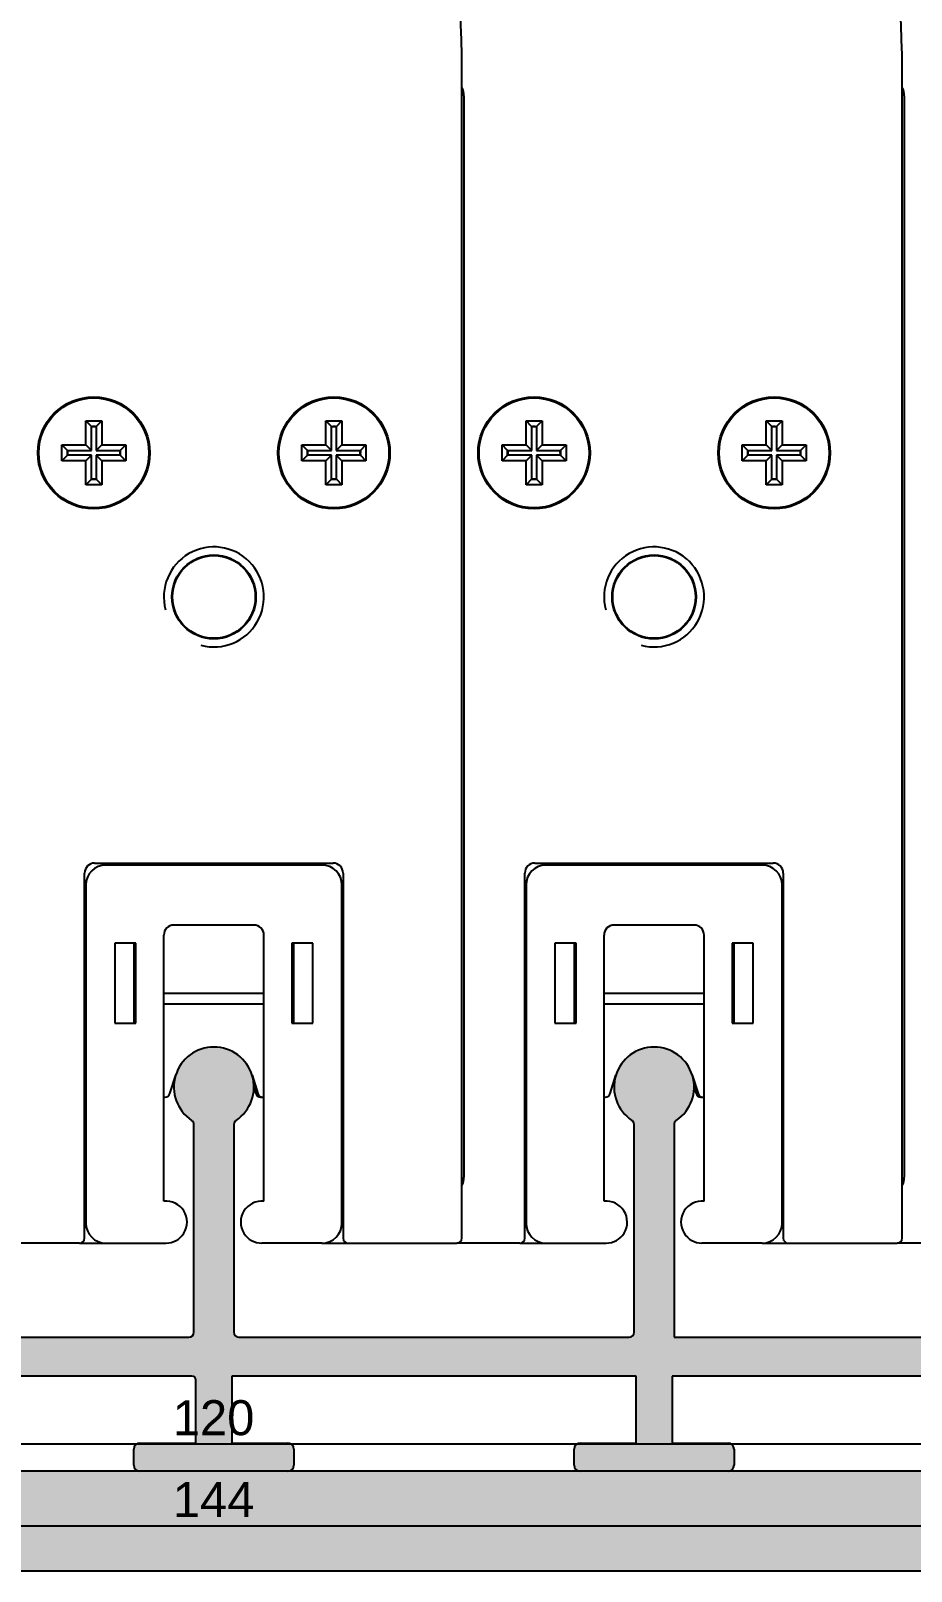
# Model space of a CAD drawing. Header units: millimetres. Extents: x -31 to 615, y 317 to 594.
# Drawn here: x 47.1 to 91.1, y 321.1 to 398.1 of the extents above; entities that cross this region are included whole.
import ezdxf
from ezdxf.enums import TextEntityAlignment as Align

# ---------------------------------------------------------------- set-up
doc = ezdxf.new("R2010")
doc.units = ezdxf.units.MM
doc.layers.add('Default', color=7, linetype='Continuous')
doc.layers.add('DV1_Default', color=7, linetype='Continuous')
doc.styles.add('SEACAD_Arial', font='arial.ttf')
doc.dimstyles.new('ISO', dxfattribs={"dimtxt": 1.75, "dimasz": 1.75, "dimexe": 0.875, "dimexo": 0, "dimgap": 0.4375, "dimtad": 1, "dimtxsty": 'SEACAD_Arial', "dimblk1": '_SE_FILLED', "dimblk2": '_SE_FILLED', "dimsah": 1, "dimcen": 0.875, "dimadec": 0, "dimazin": 0, "dimtfac": 0.5, "dimtdec": 3, "dimtmove": 0, "dimatfit": 3, "dimfxl": 1, "dimarcsym": 0})

# ---------------------------------------------------------------- blocks, each defined once
blk = doc.blocks.new('SE')
at = {"layer": 'DV1_Default', "linetype": 'Continuous'}
h = blk.add_hatch(color=7, dxfattribs=at)
edge = h.paths.add_edge_path()
edge.add_line((35.17580935619684, 327.5094447669258), (35.17580935619684, 330.8594447669258))
edge.add_line((35.17580935619684, 330.8594447669258), (55.17580935619624, 330.8594447669257))
edge.add_arc((55.17580935619625, 330.6594447669258), 0.199999999999978, 0, 90, ccw=False)
edge.add_line((55.37580935619622, 330.6594447669258), (55.37580935619622, 327.5094447669258))
edge.add_line((55.37580935619622, 327.5094447669258), (52.57580935619621, 327.5094447669258))
edge.add_arc((52.57580935619621, 327.2094447669257), 0.2999999999999947, 90, 180)
edge.add_line((52.27580935619622, 327.2094447669257), (52.27580935619622, 326.4094447669258))
edge.add_arc((52.57580935619621, 326.4094447669258), 0.2999999999999947, 180, 270)
edge.add_line((52.57580935619621, 326.1094447669258), (59.97580935620361, 326.1094447669258))
edge.add_arc((59.97580935620361, 326.4094447669258), 0.3000000000000086, 270, 360)
edge.add_line((60.27580935620362, 326.4094447669258), (60.27580935620362, 327.2094447669258))
edge.add_arc((59.97580935620361, 327.2094447669257), 0.3000000000000225, 0, 89.99999999999729)
edge.add_line((59.97580935620363, 327.5094447669258), (57.17580935619682, 327.5094447669258))
edge.add_line((57.17580935619682, 327.5094447669258), (57.17580935619682, 330.8594447669258))
edge.add_line((57.17580935619682, 330.8594447669258), (77.37580935621372, 330.8594447669258))
edge.add_line((77.37580935621372, 330.8594447669258), (77.37580935621372, 327.5094447669258))
edge.add_line((77.37580935621372, 327.5094447669258), (74.57580935620359, 327.5094447669258))
edge.add_arc((74.57580935620359, 327.2094447669257), 0.2999999999999947, 90, 180)
edge.add_line((74.27580935620361, 327.2094447669257), (74.27580935620361, 326.4094447669258))
edge.add_arc((74.57580935620359, 326.4094447669258), 0.2999999999999947, 180, 270)
edge.add_line((74.57580935620359, 326.1094447669258), (81.97580935616358, 326.1094447669258))
edge.add_arc((81.97580935616355, 326.4094447669258), 0.2999999999999947, 270, 360)
edge.add_line((82.27580935616356, 326.4094447669258), (82.27580935616356, 327.2094447669258))
edge.add_arc((81.97580935616355, 327.2094447669257), 0.3000000000000225, 0, 90)
edge.add_line((81.97580935616355, 327.5094447669258), (79.17580935622401, 327.5094447669258))
edge.add_line((79.17580935622401, 327.5094447669258), (79.17580935622401, 330.8594447669258))
edge.add_line((79.17580935622401, 330.8594447669258), (99.37580935610309, 330.8594447669258))
edge.add_line((99.37580935610309, 330.8594447669258), (99.37580935610309, 327.5094447669258))
edge.add_line((99.37580935610309, 327.5094447669258), (96.57580935616356, 327.5094447669258))
edge.add_arc((96.57580935616356, 327.2094447669257), 0.2999999999999947, 90, 180)
edge.add_line((96.27580935616356, 327.2094447669257), (96.27580935616356, 326.4094447669258))
edge.add_arc((96.57580935616356, 326.4094447669258), 0.2999999999999947, 180, 270)
edge.add_line((96.57580935616356, 326.1094447669258), (103.9758093561073, 326.1094447669258))
edge.add_arc((103.9758093561073, 326.4094447669258), 0.3000000000000086, 270, 360)
edge.add_line((104.2758093561073, 326.4094447669258), (104.2758093561073, 327.2094447669258))
edge.add_arc((103.9758093561073, 327.2094447669257), 0.3000000000000225, 0, 90)
edge.add_line((103.9758093561073, 327.5094447669258), (101.1758093561073, 327.5094447669258))
edge.add_line((101.1758093561073, 327.5094447669258), (101.1758093561073, 330.6594447669258))
edge.add_arc((101.3758093561073, 330.6594447669258), 0.2000000000000057, 90, 180, ccw=False)
edge.add_line((101.3758093561073, 330.8594447669258), (108.4029772762307, 330.8594447669258))
edge.add_arc((108.4029772762307, 330.6594447669258), 0.2000000000000169, -26.896546298750422, 90, ccw=False)
edge.add_arc((110.2758093563396, 329.7094447670756), 1.900000000000019, 153.1034537012599, 166.0075830122418)
edge.add_arc((108.6747685922936, 330.1084040029169), 0.2499999999999991, 166.0075830122504, 224.9999999999931)
edge.add_line((108.4979918969969, 329.9316273076203), (108.8139749500373, 329.61564425458))
edge.add_arc((108.9907516453327, 329.7924209498779), 0.249999999999999, 225.0000000004146, 277.5000000004337)
edge.add_line((109.0233831933895, 329.5445597345347), (109.0615423470691, 329.5495834824223))
edge.add_arc((109.0289107990118, 329.7974446977655), 0.2500000000000138, 277.5000000005338, 355.9630409672037)
edge.add_arc((110.2758093563957, 329.7094447670195), 1.00000000008689, -85.9630409729242, 175.9630409729159, ccw=False)
edge.add_arc((110.3638092871415, 328.4625462096357), 0.2499999999999956, 94.03695903281651, 172.4999999999748)
edge.add_line((110.1159480717981, 328.4951777576908), (110.1109243239105, 328.4570186040116))
edge.add_arc((110.3587855392539, 328.4243870559565), 0.2499999999999795, 172.4999999999872, 225.0000000001934)
edge.add_line((110.1820088439579, 328.2476103606593), (110.4979918968843, 327.9316273077329))
edge.add_arc((110.6747685921809, 328.1084040030296), 0.24999999999999, 225.0000000000161, 283.9924169877552)
edge.add_arc((110.2758093563396, 329.7094447670756), 1.899999999999999, 283.9924169877594, 295.4566124894269)
edge.add_arc((111.1999384518779, 327.768186047899), 0.2499999999999898, 54.00000045333951, 115.4566124894296, ccw=False)
edge.add_line((111.3468847633507, 327.9704402976553), (113.7768926315282, 326.2049362674128))
edge.add_arc((114.0707852544738, 326.6094447669258), 0.5000000000000004, 234.000000453347, 270)
edge.add_line((114.0707852544738, 326.1094447669258), (116.0758093563021, 326.1094447669258))
edge.add_arc((116.0758093563021, 326.3094447669258), 0.2000000000000335, 270, 360)
edge.add_line((116.2758093563021, 326.3094447669258), (116.275809356302, 328.5450619167253))
edge.add_arc((116.0258093563021, 328.5450619167253), 0.2499999999999973, 0, 55.94420227828607)
edge.add_arc((115.325809356302, 327.5094461570524), 1.500000000673152, 55.94420227828591, 89.92197669079074)
edge.add_line((115.3278520011301, 329.0094447669256), (115.3126964802141, 329.009444766926))
edge.add_arc((115.3127174507431, 328.30944476724), 0.7000000000000016, 90.00171646114279, 120.0017164610956)
edge.add_line((114.9626992898899, 328.9156520643529), (114.3641152246951, 328.5700354830061))
edge.add_line((114.3641152246951, 328.5700354830061), (113.3403113583131, 328.9426348823401))
edge.add_arc((113.4258093563021, 329.1775605989824), 0.2500000000000002, 180, 250.0017164611623, ccw=False)
edge.add_line((113.1758093563021, 329.1775605989824), (113.175809356302, 330.4594447669258))
edge.add_arc((113.5758093563021, 330.4594447669258), 0.4000000000000115, 90, 180, ccw=False)
edge.add_line((113.5758093563021, 330.8594447669258), (115.7758093563021, 330.8594447669257))
edge.add_arc((115.7758093563021, 331.3594447669258), 0.5000000000000004, 270, 360)
edge.add_line((116.2758093563021, 331.3594447669258), (116.2758093563021, 345.4094447669257))
edge.add_line((116.2758093563021, 345.4094447669257), (121.8929666438032, 345.4094447669257))
edge.add_arc((121.8929666438032, 345.6094447669258), 0.1999999999999169, 270, 314.9999999999914)
edge.add_line((122.0343880000404, 345.4680234106885), (122.725809356302, 346.1594447669502))
edge.add_line((122.725809356302, 346.1594447669502), (124.2758093563021, 346.1594447669502))
edge.add_line((124.2758093563021, 346.1594447669502), (124.2758093563021, 345.6094447669258))
edge.add_arc((124.475809356302, 345.6094447669258), 0.199999999999978, 180, 270)
edge.add_line((124.475809356302, 345.4094447669258), (128.075809356302, 345.4094447669257))
edge.add_arc((128.075809356302, 345.6094447669258), 0.2000000000000057, 270, 360)
edge.add_line((128.2758093563021, 345.6094447669258), (128.2758093563021, 346.560084892265))
edge.add_arc((127.975809356302, 346.560084892265), 0.3000000000000075, 0, 81.13962252236709)
edge.add_arc((122.1758093563021, 309.3537413947969), 37.95570337215315, 81.13962252236627, 90)
edge.add_line((122.1758093563021, 347.30944476695), (114.7758093561062, 347.30944476695))
edge.add_arc((114.7758093561063, 346.80944476695), 0.5000000000000004, 90, 180)
edge.add_line((114.2758093561063, 346.80944476695), (114.2758093561063, 333.0094447669258))
edge.add_arc((114.0758093561062, 333.0094447669258), 0.2000000000000057, 270, 360, ccw=False)
edge.add_line((114.0758093561062, 332.8094447669258), (101.5258093561083, 332.8094447669258))
edge.add_arc((101.5258093561083, 333.0594447669258), 0.2500000000000002, 180, 270.00000000000324, ccw=False)
edge.add_line((101.2758093561083, 333.0594447669258), (101.275809356105, 343.4386160734155))
edge.add_arc((101.525809356105, 343.4386160734156), 0.2500000000000052, 123.74898859535179, 180.0000000000261, ccw=False)
edge.add_arc((100.2758093561062, 345.3094447668385), 2.000000000029165, 303.7489885953574, 596.2510114047292)
edge.add_arc((99.02580935611023, 343.4386160734138), 0.2500000000000002, 0, 56.25101140473208, ccw=False)
edge.add_line((99.27580935611023, 343.4386160734138), (99.27580935609896, 333.0594447669257))
edge.add_arc((99.02580935609896, 333.0594447669257), 0.2500000000000002, 270, 360, ccw=False)
edge.add_line((99.02580935609896, 332.8094447669258), (79.2758093562327, 332.8094447669258))
edge.add_line((79.2758093562327, 332.8094447669258), (79.27580935620732, 343.4386160735169))
edge.add_arc((79.52580935620732, 343.4386160735174), 0.2499999999999825, 123.7489885953934, 180.0000000001303, ccw=False)
edge.add_arc((78.27580935621631, 345.3094447669255), 2.000000000012563, 303.7489885954012, 596.2510114044466)
edge.add_arc((77.02580935622034, 343.4386160735208), 0.2500000000000002, 0, 56.25101140444491, ccw=False)
edge.add_line((77.27580935622034, 343.4386160735208), (77.27580935620915, 333.0594447669258))
edge.add_arc((77.02580935620915, 333.0594447669257), 0.2500000000000002, 270, 360, ccw=False)
edge.add_line((77.02580935620915, 332.8094447669258), (57.52580935619743, 332.8094447669258))
edge.add_arc((57.52580935619743, 333.0594447669257), 0.2500000000000002, 180, 270, ccw=False)
edge.add_line((57.27580935619743, 333.0594447669257), (57.27580935619568, 343.4386160735092))
edge.add_arc((57.52580935619572, 343.4386160735094), 0.2500000000000286, 123.7489885954806, 180.000000000013, ccw=False)
edge.add_arc((56.27580935619633, 345.3094447669258), 2.000000000024215, 303.7489885954552, 596.2510114045276)
edge.add_arc((55.0258093561964, 343.4386160735096), 0.2500000000000002, 0, 56.25101140451528, ccw=False)
edge.add_line((55.2758093561964, 343.4386160735096), (55.27580935619602, 333.0594447669258))
edge.add_arc((55.02580935619604, 333.0594447669257), 0.2500000000000002, 270, 360, ccw=False)
edge.add_line((55.02580935619604, 332.8094447669258), (35.52580935619743, 332.8094447669258))
edge.add_arc((35.52580935619743, 333.0594447669257), 0.2500000000000002, 180, 270, ccw=False)
edge.add_line((35.27580935619743, 333.0594447669257), (35.27580935619563, 343.4386160735092))
edge.add_arc((35.52580935619569, 343.4386160735093), 0.2500000000000249, 123.74898859546249, 180.000000000013, ccw=False)
edge.add_arc((34.27580935619635, 345.3094447669258), 2.000000000024238, 303.7489885954548, 596.2510114045265)
edge.add_arc((33.02580935619644, 343.4386160735096), 0.2500000000000002, 0, 56.25101140453347, ccw=False)
edge.add_line((33.27580935619644, 343.4386160735096), (33.27580935619613, 333.0594447669257))
edge.add_arc((33.02580935619613, 333.0594447669257), 0.2500000000000002, 270, 360, ccw=False)
edge.add_line((33.02580935619613, 332.8094447669258), (13.52580935619742, 332.8094447669258))
edge.add_arc((13.52580935619742, 333.0594447669257), 0.2500000000000002, 180, 270, ccw=False)
edge.add_line((13.27580935619742, 333.0594447669257), (13.27580935619564, 343.4386160735092))
edge.add_arc((13.5258093561957, 343.4386160735094), 0.2500000000000595, 123.748988595475, 180.000000000013, ccw=False)
edge.add_arc((12.27580935619631, 345.3094447669258), 2.000000000024161, 303.7489885954558, 596.2510114045273)
edge.add_arc((11.02580935619653, 343.4386160735096), 0.2500000000000002, 0, 56.25101140454149, ccw=False)
edge.add_line((11.27580935619653, 343.4386160735096), (11.27580935619611, 333.0594447669258))
edge.add_arc((11.02580935619611, 333.0594447669257), 0.2500000000000002, 270, 360, ccw=False)
edge.add_line((11.02580935619611, 332.8094447669258), (-1.524190643803673, 332.8094447669257))
edge.add_arc((-1.524190643803589, 333.0094447669258), 0.2000000000001029, 180, 269.99999999997624, ccw=False)
edge.add_line((-1.724190643803691, 333.0094447669258), (-1.724190643803678, 346.80944476695))
edge.add_arc((-2.224190643803678, 346.80944476695), 0.5000000000000004, 0, 90)
edge.add_line((-2.224190643803678, 347.30944476695), (-9.624190643797904, 347.30944476695))
edge.add_arc((-9.6241906437979, 309.3537413947969), 37.95570337215316, 90, 98.86037747763383)
edge.add_arc((-15.42419064379785, 346.560084892265), 0.3000000000000225, 98.8603774776497, 180)
edge.add_line((-15.72419064379787, 346.560084892265), (-15.72419064379784, 345.6094447669258))
edge.add_arc((-15.52419064379784, 345.6094447669258), 0.2000000000000196, 180, 270)
edge.add_line((-15.52419064379784, 345.4094447669257), (-11.92419064379787, 345.4094447669257))
edge.add_arc((-11.92419064379787, 345.6094447669258), 0.2000000000000057, 270, 360)
edge.add_line((-11.72419064379786, 345.6094447669258), (-11.72419064379789, 346.15944476695))
edge.add_line((-11.72419064379789, 346.1594447669502), (-10.17419064379801, 346.1594447669502))
edge.add_line((-10.17419064379801, 346.1594447669502), (-9.482769287536406, 345.4680234106885))
edge.add_arc((-9.341347931299003, 345.6094447669258), 0.2000000000000439, 224.9999999999795, 270)
edge.add_line((-9.341347931299003, 345.4094447669257), (-3.724190643797878, 345.4094447669257))
edge.add_line((-3.724190643797878, 345.4094447669257), (-3.724190643797878, 331.3594447669258))
edge.add_arc((-3.224190643797878, 331.3594447669258), 0.5000000000000004, 180, 270)
edge.add_line((-3.224190643797878, 330.8594447669258), (-1.024190643797871, 330.8594447669257))
edge.add_arc((-1.024190643797871, 330.4594447669258), 0.3999999999999768, 0, 90, ccw=False)
edge.add_line((-0.6241906437978937, 330.4594447669258), (-0.6241906437978451, 329.1775605989824))
edge.add_arc((-0.8741906437978869, 329.1775605989824), 0.2500000000000394, 289.99828353879957, 360, ccw=False)
edge.add_line((-0.7886926458090845, 328.94263488234), (-1.812496512191189, 328.5700354830062))
edge.add_line((-1.812496512191189, 328.5700354830062), (-2.41108057738601, 328.9156520643531))
edge.add_arc((-2.761098738238918, 328.30944476724), 0.7000000000000038, 59.99828353892996, 89.9982834973053)
edge.add_line((-2.761077767202372, 329.0094447669259), (-2.776233288403275, 329.0094447669259))
edge.add_arc((-2.774190643797872, 327.5094461570524), 1.500000000673112, 90.07802330070265, 124.0557977217115)
edge.add_arc((-3.474190643797906, 328.5450619167252), 0.2499999999999863, 124.0557977216899, 180)
edge.add_line((-3.724190643797892, 328.5450619167252), (-3.724190643797879, 326.3094447669258))
edge.add_arc((-3.524190643797845, 326.3094447669258), 0.2000000000000196, 180, 270)
edge.add_line((-3.524190643797845, 326.1094447669258), (-1.519166541969694, 326.1094447669258))
edge.add_arc((-1.519166541969694, 326.6094447669258), 0.4999999999999998, 270, 305.9999995466667)
edge.add_line((-1.225273919023981, 326.204936267413), (1.20473394915345, 327.9704402976552))
edge.add_arc((1.351680260626278, 327.768186047899), 0.2500000000000068, 64.54338751056338, 125.99999954667109, ccw=False)
edge.add_arc((2.275809356164629, 329.7094447670756), 1.899999999999999, 244.5433875105746, 256.0075830122417)
edge.add_arc((1.876850120323306, 328.1084040030296), 0.2500000000000347, 256.0075830122609, 314.9999999999913)
edge.add_line((2.053626815619919, 327.931627307733), (2.369609868546334, 328.2476103606593))
edge.add_arc((2.192833173250322, 328.4243870559565), 0.2499999999999819, 314.9999999997912, 367.5000000000124)
edge.add_line((2.440694388593751, 328.4570186040116), (2.435670640706107, 328.4951777576907))
edge.add_arc((2.187809425362688, 328.4625462096357), 0.2500000000000512, 7.500000000023509, 85.96304096718453)
edge.add_arc((2.275809356108618, 329.7094447670196), 1.000000000086864, 4.036959027080911, 265.9630409729204, ccw=False)
edge.add_arc((3.52270791349242, 329.7974446977655), 0.2499999999999744, 184.036959032797, 262.4999999994646)
edge.add_line((3.490076365435089, 329.5495834824223), (3.528235519114499, 329.5445597345347))
edge.add_arc((3.5608670671715, 329.7924209498779), 0.250000000000012, 262.4999999995396, 314.9999999996211)
edge.add_line((3.737643762466965, 329.6156442545801), (4.053626815507235, 329.9316273076203))
edge.add_arc((3.87685012021062, 330.1084040029169), 0.2500000000000407, 314.9999999999998, 373.9924169877473)
edge.add_arc((2.275809356164629, 329.7094447670756), 1.900000000000069, 13.99241698775779, 26.89654629873921)
edge.add_arc((4.148641436273512, 330.6594447669258), 0.2000000000000057, 90.00000000002387, 206.8965462987352, ccw=False)
edge.add_line((4.148641436273429, 330.8594447669258), (11.17580935619618, 330.8594447669258))
edge.add_arc((11.17580935619618, 330.6594447669258), 0.2000000000000612, 0, 90, ccw=False)
edge.add_line((11.37580935619624, 330.6594447669258), (11.37580935619632, 327.5094447669258))
edge.add_line((11.37580935619632, 327.5094447669258), (8.575809356196213, 327.5094447669258))
edge.add_arc((8.575809356196215, 327.2094447669258), 0.2999999999999114, 90, 180)
edge.add_line((8.275809356196302, 327.2094447669258), (8.275809356196318, 326.4094447669258))
edge.add_arc((8.575809356196215, 326.4094447669258), 0.2999999999999947, 180, 270)
edge.add_line((8.575809356196215, 326.1094447669258), (15.97580935620362, 326.1094447669258))
edge.add_arc((15.97580935620362, 326.4094447669258), 0.2999999999999947, 270, 360)
edge.add_line((16.27580935620361, 326.4094447669258), (16.27580935620362, 327.2094447669258))
edge.add_arc((15.97580935620362, 327.2094447669258), 0.2999999999999947, 0, 90)
edge.add_line((15.97580935620362, 327.5094447669258), (13.17580935619685, 327.5094447669258))
edge.add_line((13.17580935619685, 327.5094447669258), (13.17580935619685, 330.8594447669258))
edge.add_line((13.17580935619685, 330.8594447669258), (33.17580935619617, 330.8594447669258))
edge.add_arc((33.17580935619617, 330.6594447669258), 0.2000000000000612, 0, 90, ccw=False)
edge.add_line((33.37580935619623, 330.6594447669258), (33.37580935619631, 327.5094447669258))
edge.add_line((33.37580935619631, 327.5094447669258), (30.57580935619621, 327.5094447669258))
edge.add_arc((30.57580935619621, 327.2094447669257), 0.2999999999998837, 90, 179.9999999999892)
edge.add_line((30.27580935619632, 327.2094447669258), (30.27580935619631, 326.4094447669258))
edge.add_arc((30.57580935619621, 326.4094447669258), 0.2999999999999947, 180, 270)
edge.add_line((30.57580935619621, 326.1094447669258), (37.97580935620361, 326.1094447669258))
edge.add_arc((37.97580935620361, 326.4094447669258), 0.3000000000000225, 270, 359.9999999999891)
edge.add_line((38.27580935620363, 326.4094447669257), (38.27580935620362, 327.2094447669257))
edge.add_arc((37.97580935620361, 327.2094447669257), 0.2999999999999947, 0, 90)
edge.add_line((37.97580935620361, 327.5094447669258), (35.17580935619684, 327.5094447669258))
blk.add_hatch(color=7, dxfattribs=at).paths.add_polyline_path([(-20.72419064379784, 345.4094447669257), (-20.72419064379755, 321.1094447669258), (133.2758093563021, 321.1094447669258), (133.2758093563021, 345.4094447669257), (116.2758093563021, 345.4094447669257), (116.275809356302, 326.1094447669258), (-3.724190643797878, 326.1094447669258), (-3.724190643797878, 345.4094447669258)])
at = {"layer": 'DV1_Default', "color": 7, "linetype": 'Continuous'}
for p, q in [((68.6758093583, 337.7594447669), (68.6758093583, 396.1558186287)), ((90.6758093583, 337.7594447669), (90.6758093583, 396.1558186287)), ((68.7758093583, 394.8554512653), (68.7758093583, 340.8094447669)), ((90.7758093583, 394.8554512653), (90.7758093583, 340.8094447669)), ((50.1553709996, 378.3298831236), (49.87580935689999, 378.6094447663)), ((49.87580935689999, 378.6094447663), (50.6758093569, 378.6094447663)), ((49.87580935689999, 377.4094447663), (49.87580935689999, 378.6094447663)), ((50.1553709996, 378.3298831236), (50.1579325261, 378.3194727213)), ((50.1579325261, 377.1273215972), (50.1579325261, 378.3194727213)), ((50.3936861878, 378.3194727213), (50.3962477143, 378.3298831236)), ((50.3936861878, 378.3194727213), (50.3936861878, 377.1273215972)), ((50.3962477143, 378.3298831236), (50.6758093569, 378.6094447663)), ((50.6758093569, 378.6094447663), (50.6758093569, 377.4094447663)), ((62.1553709996, 378.3298831236), (61.87580935689999, 378.6094447663)), ((61.87580935689999, 378.6094447663), (62.6758093569, 378.6094447663)), ((61.87580935689999, 377.4094447663), (61.87580935689999, 378.6094447663)), ((62.1553709996, 378.3298831236), (62.1579325261, 378.3194727213)), ((62.1579325261, 377.1273215972), (62.1579325261, 378.3194727213)), ((62.3936861878, 378.3194727213), (62.3962477143, 378.3298831236)), ((62.3936861878, 378.3194727213), (62.3936861878, 377.1273215972)), ((62.3962477143, 378.3298831236), (62.6758093569, 378.6094447663)), ((62.6758093569, 378.6094447663), (62.6758093569, 377.4094447663)), ((72.1553709996, 378.3298831236), (71.87580935689999, 378.6094447663)), ((71.87580935689999, 378.6094447663), (72.67580935689999, 378.6094447663)), ((71.87580935689999, 377.4094447663), (71.87580935689999, 378.6094447663)), ((72.1553709996, 378.3298831236), (72.1579325261, 378.3194727213)), ((72.1579325261, 377.1273215972), (72.1579325261, 378.3194727213)), ((72.3936861878, 378.3194727213), (72.3962477143, 378.3298831236)), ((72.3936861878, 378.3194727213), (72.3936861878, 377.1273215972)), ((72.3962477143, 378.3298831236), (72.67580935689999, 378.6094447663)), ((72.67580935689999, 378.6094447663), (72.67580935689999, 377.4094447663)), ((84.1553709996, 378.3298831236), (83.87580935689999, 378.6094447663)), ((83.87580935689999, 378.6094447663), (84.67580935689999, 378.6094447663)), ((83.87580935689999, 377.4094447663), (83.87580935689999, 378.6094447663)), ((84.1553709996, 378.3298831236), (84.1579325261, 378.3194727213)), ((84.1579325261, 377.1273215972), (84.1579325261, 378.3194727213)), ((84.3936861878, 378.3194727213), (84.3962477143, 378.3298831236)), ((84.3936861878, 378.3194727213), (84.3936861878, 377.1273215972)), ((84.3962477143, 378.3298831236), (84.67580935689999, 378.6094447663)), ((84.67580935689999, 378.6094447663), (84.67580935689999, 377.4094447663)), ((48.9553709996, 377.1298831236), (48.6758093569, 377.4094447663)), ((48.6758093569, 376.6094447663), (48.6758093569, 377.4094447663)), ((48.6758093569, 377.4094447663), (49.87580935689999, 377.4094447663)), ((50.1579325261, 377.1273215972), (49.87580935689999, 377.4094447663)), ((50.3936861878, 377.1273215972), (50.6758093569, 377.4094447663)), ((50.6758093569, 377.4094447663), (51.87580935689999, 377.4094447663)), ((51.59624771430001, 377.1298831236), (51.87580935689999, 377.4094447663)), ((51.87580935689999, 377.4094447663), (51.87580935689999, 376.6094447663)), ((60.9553709996, 377.1298831236), (60.6758093569, 377.4094447663)), ((60.6758093569, 376.6094447663), (60.6758093569, 377.4094447663)), ((60.6758093569, 377.4094447663), (61.87580935689999, 377.4094447663)), ((62.1579325261, 377.1273215972), (61.87580935689999, 377.4094447663)), ((62.3936861878, 377.1273215972), (62.6758093569, 377.4094447663)), ((62.6758093569, 377.4094447663), (63.87580935689999, 377.4094447663)), ((63.59624771430001, 377.1298831236), (63.87580935689999, 377.4094447663)), ((63.87580935689999, 377.4094447663), (63.87580935689999, 376.6094447663)), ((70.9553709996, 377.1298831236), (70.67580935689999, 377.4094447663)), ((70.67580935689999, 376.6094447663), (70.67580935689999, 377.4094447663)), ((70.67580935689999, 377.4094447663), (71.87580935689999, 377.4094447663)), ((72.1579325261, 377.1273215972), (71.87580935689999, 377.4094447663)), ((72.3936861878, 377.1273215972), (72.67580935689999, 377.4094447663)), ((72.67580935689999, 377.4094447663), (73.87580935689999, 377.4094447663)), ((73.5962477143, 377.1298831236), (73.87580935689999, 377.4094447663)), ((73.87580935689999, 377.4094447663), (73.87580935689999, 376.6094447663)), ((82.9553709996, 377.1298831236), (82.67580935689999, 377.4094447663)), ((82.67580935689999, 376.6094447663), (82.67580935689999, 377.4094447663)), ((82.67580935689999, 377.4094447663), (83.87580935689999, 377.4094447663)), ((84.1579325261, 377.1273215972), (83.87580935689999, 377.4094447663)), ((84.3936861878, 377.1273215972), (84.67580935689999, 377.4094447663)), ((84.67580935689999, 377.4094447663), (85.87580935689999, 377.4094447663)), ((85.5962477143, 377.1298831236), (85.87580935689999, 377.4094447663)), ((85.87580935689999, 377.4094447663), (85.87580935689999, 376.6094447663)), ((48.9553709996, 376.889006409), (48.6758093569, 376.6094447663)), ((49.87580935689999, 376.6094447663), (48.6758093569, 376.6094447663)), ((48.965781402, 377.1273215972), (48.9553709996, 377.1298831236)), ((48.9553709996, 376.889006409), (48.965781402, 376.8915679354)), ((48.965781402, 377.1273215972), (50.1579325261, 377.1273215972)), ((50.1579325261, 376.8915679354), (48.965781402, 376.8915679354)), ((50.1579325261, 376.8915679354), (49.87580935689999, 376.6094447663)), ((49.87580935689999, 375.4094447663), (49.87580935689999, 376.6094447663)), ((50.1579325261, 375.6994168113), (50.1579325261, 376.8915679354)), ((50.3936861878, 377.1273215972), (51.58583731189999, 377.1273215972)), ((51.58583731189999, 376.8915679354), (50.3936861878, 376.8915679354)), ((50.3936861878, 376.8915679354), (50.6758093569, 376.6094447663)), ((50.3936861878, 376.8915679354), (50.3936861878, 375.6994168113)), ((51.87580935689999, 376.6094447663), (50.6758093569, 376.6094447663)), ((50.6758093569, 376.6094447663), (50.6758093569, 375.4094447663)), ((51.59624771430001, 377.1298831236), (51.58583731189999, 377.1273215972)), ((51.58583731189999, 376.8915679354), (51.59624771430001, 376.889006409)), ((51.59624771430001, 376.889006409), (51.87580935689999, 376.6094447663)), ((60.9553709996, 376.889006409), (60.6758093569, 376.6094447663)), ((61.87580935689999, 376.6094447663), (60.6758093569, 376.6094447663)), ((60.965781402, 377.1273215972), (60.9553709996, 377.1298831236)), ((60.9553709996, 376.889006409), (60.965781402, 376.8915679354)), ((60.965781402, 377.1273215972), (62.1579325261, 377.1273215972)), ((62.1579325261, 376.8915679354), (60.965781402, 376.8915679354)), ((62.1579325261, 376.8915679354), (61.87580935689999, 376.6094447663)), ((61.87580935689999, 375.4094447663), (61.87580935689999, 376.6094447663)), ((62.1579325261, 375.6994168113), (62.1579325261, 376.8915679354)), ((62.3936861878, 377.1273215972), (63.58583731189999, 377.1273215972)), ((63.58583731189999, 376.8915679354), (62.3936861878, 376.8915679354)), ((62.3936861878, 376.8915679354), (62.6758093569, 376.6094447663)), ((62.3936861878, 376.8915679354), (62.3936861878, 375.6994168113)), ((63.87580935689999, 376.6094447663), (62.6758093569, 376.6094447663)), ((62.6758093569, 376.6094447663), (62.6758093569, 375.4094447663)), ((63.59624771430001, 377.1298831236), (63.58583731189999, 377.1273215972)), ((63.58583731189999, 376.8915679354), (63.59624771430001, 376.889006409)), ((63.59624771430001, 376.889006409), (63.87580935689999, 376.6094447663)), ((70.9553709996, 376.889006409), (70.67580935689999, 376.6094447663)), ((71.87580935689999, 376.6094447663), (70.67580935689999, 376.6094447663)), ((70.965781402, 377.1273215972), (70.9553709996, 377.1298831236)), ((70.9553709996, 376.889006409), (70.965781402, 376.8915679354)), ((70.965781402, 377.1273215972), (72.1579325261, 377.1273215972)), ((72.1579325261, 376.8915679354), (70.965781402, 376.8915679354)), ((72.1579325261, 376.8915679354), (71.87580935689999, 376.6094447663)), ((71.87580935689999, 375.4094447663), (71.87580935689999, 376.6094447663)), ((72.1579325261, 375.6994168113), (72.1579325261, 376.8915679354)), ((72.3936861878, 377.1273215972), (73.5858373119, 377.1273215972)), ((73.5858373119, 376.8915679354), (72.3936861878, 376.8915679354)), ((72.3936861878, 376.8915679354), (72.67580935689999, 376.6094447663)), ((72.3936861878, 376.8915679354), (72.3936861878, 375.6994168113)), ((73.87580935689999, 376.6094447663), (72.67580935689999, 376.6094447663)), ((72.67580935689999, 376.6094447663), (72.67580935689999, 375.4094447663)), ((73.5962477143, 377.1298831236), (73.5858373119, 377.1273215972)), ((73.5858373119, 376.8915679354), (73.5962477143, 376.889006409)), ((73.5962477143, 376.889006409), (73.87580935689999, 376.6094447663)), ((82.9553709996, 376.889006409), (82.67580935689999, 376.6094447663)), ((83.87580935689999, 376.6094447663), (82.67580935689999, 376.6094447663)), ((82.965781402, 377.1273215972), (82.9553709996, 377.1298831236)), ((82.9553709996, 376.889006409), (82.965781402, 376.8915679354)), ((82.965781402, 377.1273215972), (84.1579325261, 377.1273215972)), ((84.1579325261, 376.8915679354), (82.965781402, 376.8915679354)), ((84.1579325261, 376.8915679354), (83.87580935689999, 376.6094447663)), ((83.87580935689999, 375.4094447663), (83.87580935689999, 376.6094447663)), ((84.1579325261, 375.6994168113), (84.1579325261, 376.8915679354)), ((84.3936861878, 377.1273215972), (85.5858373119, 377.1273215972)), ((85.5858373119, 376.8915679354), (84.3936861878, 376.8915679354)), ((84.3936861878, 376.8915679354), (84.67580935689999, 376.6094447663)), ((84.3936861878, 376.8915679354), (84.3936861878, 375.6994168113)), ((85.87580935689999, 376.6094447663), (84.67580935689999, 376.6094447663)), ((84.67580935689999, 376.6094447663), (84.67580935689999, 375.4094447663)), ((85.5962477143, 377.1298831236), (85.5858373119, 377.1273215972)), ((85.5858373119, 376.8915679354), (85.5962477143, 376.889006409)), ((85.5962477143, 376.889006409), (85.87580935689999, 376.6094447663)), ((50.1553709996, 375.689006409), (49.87580935689999, 375.4094447663)), ((50.6758093569, 375.4094447663), (49.87580935689999, 375.4094447663)), ((50.1579325261, 375.6994168113), (50.1553709996, 375.689006409)), ((50.3962477143, 375.689006409), (50.3936861878, 375.6994168113)), ((50.3962477143, 375.689006409), (50.6758093569, 375.4094447663)), ((62.1553709996, 375.689006409), (61.87580935689999, 375.4094447663)), ((62.6758093569, 375.4094447663), (61.87580935689999, 375.4094447663)), ((62.1579325261, 375.6994168113), (62.1553709996, 375.689006409)), ((62.3962477143, 375.689006409), (62.3936861878, 375.6994168113)), ((62.3962477143, 375.689006409), (62.6758093569, 375.4094447663)), ((72.1553709996, 375.689006409), (71.87580935689999, 375.4094447663)), ((72.67580935689999, 375.4094447663), (71.87580935689999, 375.4094447663)), ((72.1579325261, 375.6994168113), (72.1553709996, 375.689006409)), ((72.3962477143, 375.689006409), (72.3936861878, 375.6994168113)), ((72.3962477143, 375.689006409), (72.67580935689999, 375.4094447663)), ((84.1553709996, 375.689006409), (83.87580935689999, 375.4094447663)), ((84.67580935689999, 375.4094447663), (83.87580935689999, 375.4094447663)), ((84.1579325261, 375.6994168113), (84.1553709996, 375.689006409)), ((84.3962477143, 375.689006409), (84.3936861878, 375.6994168113)), ((84.3962477143, 375.689006409), (84.67580935689999, 375.4094447663)), ((49.8158093569, 337.7594447669), (49.8158093569, 356.0094447663)), ((50.3158093569, 356.5094447663), (62.2321716946, 356.5094447663)), ((61.6758093549, 356.4094447663), (50.8758093549, 356.4094447663)), ((62.7321716946, 356.0094447663), (62.7321716946, 337.7594447669)), ((71.81580935689999, 337.7594447669), (71.81580935689999, 356.0094447663)), ((72.31580935689999, 356.5094447663), (84.2321716946, 356.5094447663)), ((83.6758093549, 356.4094447663), (72.8758093549, 356.4094447663)), ((84.7321716946, 356.0094447663), (84.7321716946, 337.7594447669)), ((49.8758093549, 355.4094447663), (49.8758093549, 338.5094447663)), ((62.6758093549, 338.5094447663), (62.6758093549, 355.4094447663)), ((71.8758093549, 355.4094447663), (71.8758093549, 338.5094447663)), ((84.6758093549, 338.5094447663), (84.6758093549, 355.4094447663)), ((53.7758093549, 339.6040684936), (53.7758093549, 352.9094447663)), ((58.2758093549, 353.4094447663), (54.2758093549, 353.4094447663)), ((58.7758093549, 339.6040684936), (58.7758093549, 352.9094447663)), ((75.77580935489999, 339.6040684936), (75.77580935489999, 352.9094447663)), ((80.27580935489999, 353.4094447663), (76.27580935489999, 353.4094447663)), ((80.77580935489999, 339.6040684936), (80.77580935489999, 352.9094447663)), ((52.3758093549, 352.5094447664), (51.3231680698, 352.5094447664)), ((51.3231680698, 352.5094447664), (51.3231680698, 348.5094447664)), ((52.2758093569, 352.5094447664), (52.2758093569, 348.5094447664)), ((52.3758093549, 348.5094447664), (52.3758093549, 352.5094447664)), ((60.1758093549, 352.5094447664), (60.1758093549, 348.5094447664)), ((61.2284506399, 352.5094447664), (60.1758093549, 352.5094447664)), ((60.2758093569, 348.5094447664), (60.2758093569, 352.5094447664)), ((61.2284506399, 348.5094447664), (61.2284506399, 352.5094447664)), ((74.3758093549, 352.5094447664), (73.32316806979999, 352.5094447664)), ((73.32316806979999, 352.5094447664), (73.32316806979999, 348.5094447664)), ((74.2758093569, 352.5094447664), (74.2758093569, 348.5094447664)), ((74.3758093549, 348.5094447664), (74.3758093549, 352.5094447664)), ((82.1758093549, 352.5094447664), (82.1758093549, 348.5094447664)), ((83.2284506399, 352.5094447664), (82.1758093549, 352.5094447664)), ((82.2758093569, 348.5094447664), (82.2758093569, 352.5094447664)), ((83.2284506399, 348.5094447664), (83.2284506399, 352.5094447664)), ((53.7758093562, 350.0094447663), (58.7758093562, 350.0094447663)), ((75.7758093562, 350.0094447663), (80.7758093562, 350.0094447663)), ((53.7758093562, 349.4753664125), (58.7758093562, 349.4753664125)), ((75.7758093562, 349.4753664125), (80.7758093562, 349.4753664125)), ((51.3231680698, 348.5094447664), (52.3758093549, 348.5094447664)), ((60.1758093549, 348.5094447664), (61.2284506399, 348.5094447664)), ((73.32316806979999, 348.5094447664), (74.3758093549, 348.5094447664)), ((82.1758093549, 348.5094447664), (83.2284506399, 348.5094447664)), ((54.0804710437, 344.9852001156), (54.3660410882, 345.9034019723001)), ((58.1855776242, 345.9034019723001), (58.4711476687, 344.9852001156)), ((76.0804710437, 344.9852001156), (76.36604108819999, 345.9034019723001)), ((80.18557762420001, 345.9034019723001), (80.4711476687, 344.9852001156)), ((58.2757331821, 345.2919893734), (58.3711476684, 344.9852003381)), ((80.2757331821, 345.2919893734), (80.3711476684, 344.9852003381)), ((53.7758093569, 344.8094447663), (53.8417500102, 344.8094447663)), ((58.6098687019, 344.8094449888), (58.7098687022, 344.8094449888)), ((58.7098687022, 344.8094447663), (58.7758093569, 344.8094447663)), ((75.7758093569, 344.8094447663), (75.8417500102, 344.8094447663)), ((80.6098687019, 344.8094449888), (80.7098687022, 344.8094449888)), ((80.7098687022, 344.8094447663), (80.7758093569, 344.8094447663)), ((55.2758093562, 333.0594447669), (55.2758093562, 343.4386160735)), ((57.2758093562, 343.4386160735), (57.2758093562, 333.0594447669)), ((77.2758093562, 333.0594447669), (77.2758093562, 343.4386160735)), ((79.2758093562, 343.4386160735), (79.2758093562, 332.8094447669)), ((49.5658093569, 337.5094447669), (46.4258093575, 337.5094447669)), ((49.5658093569, 337.5094447669), (50.8758093562, 337.5094447669)), ((50.8758093549, 337.5094447663), (53.8819284783, 337.5094447663)), ((54.775866972, 338.0086508216), (54.775808565, 338.0085560384)), ((57.77575173770001, 338.0086508216), (57.77581013970001, 338.0085560353)), ((61.6758093549, 337.5094447663), (58.6696902314, 337.5094447663)), ((61.6758093562, 337.5094447669), (62.9821716946, 337.5094447669)), ((62.9821716946, 337.5094447669), (68.4258093583, 337.5094447669)), ((71.56580935689999, 337.5094447669), (68.4258093575, 337.5094447669)), ((71.56580935689999, 337.5094447669), (72.8758093562, 337.5094447669)), ((72.8758093549, 337.5094447663), (75.8819284783, 337.5094447663)), ((76.775866972, 338.0086508216), (76.775808565, 338.0085560384)), ((79.7757517377, 338.0086508216), (79.7758101397, 338.0085560353)), ((83.6758093549, 337.5094447663), (80.6696902314, 337.5094447663)), ((83.6758093562, 337.5094447669), (84.9821716946, 337.5094447669)), ((84.9821716946, 337.5094447669), (90.4258093583, 337.5094447669)), ((93.5658093569, 337.5094447675), (90.4258093575, 337.5094447675)), ((35.5258093562, 332.8094447669), (55.0258093562, 332.8094447669)), ((57.5258093562, 332.8094447669), (77.0258093562, 332.8094447669)), ((79.2758093562, 332.8094447669), (99.02580935610001, 332.8094447669)), ((55.1758093562, 330.8594447669), (35.1758093562, 330.8594447669)), ((55.3758093562, 327.5094447669), (55.3758093562, 330.6594447669)), ((57.1758093562, 330.8594447669), (57.1758093562, 327.5094447669)), ((77.3758093562, 330.8594447669), (57.1758093562, 330.8594447669)), ((77.3758093562, 327.5094447669), (77.3758093562, 330.8594447669)), ((79.1758093562, 330.8594447669), (79.1758093562, 327.5094447669)), ((99.3758093561, 330.8594447669), (79.1758093562, 330.8594447669)), ((52.5758093562, 327.5094447669), (55.3758093562, 327.5094447669)), ((57.1758093562, 327.5094447669), (59.9758093562, 327.5094447669)), ((74.5758093562, 327.5094447669), (77.3758093562, 327.5094447669)), ((79.1758093562, 327.5094447669), (81.9758093562, 327.5094447669)), ((52.2758093562, 326.4094447669), (52.2758093562, 327.2094447669)), ((60.2758093562, 327.2094447669), (60.2758093562, 326.4094447669)), ((74.2758093562, 326.4094447669), (74.2758093562, 327.2094447669)), ((82.2758093562, 327.2094447669), (82.2758093562, 326.4094447669)), ((116.2758093563, 326.1094447669), (-3.7241906438, 326.1094447669)), ((59.9758093562, 326.1094447669), (52.5758093562, 326.1094447669)), ((81.9758093562, 326.1094447669), (74.5758093562, 326.1094447669)), ((133.2758093563, 321.1094447669), (-20.7241906438, 321.1094447669))]:
    blk.add_line(p, q, dxfattribs=at)
for centre, radius in [((50.2758093569, 377.0094447663), 2.80000000000018), ((50.2758093569, 377.0094447663), 2.75), ((62.2758093569, 377.0094447663), 2.80000000000018), ((62.2758093569, 377.0094447663), 2.75), ((72.2758093569, 377.0094447663), 2.80000000000018), ((72.2758093569, 377.0094447663), 2.75), ((84.2758093569, 377.0094447663), 2.80000000000018), ((84.2758093569, 377.0094447663), 2.75), ((56.2758093569, 369.8094447663), 2.099999999999909), ((56.2758093562, 369.8094447663), 2.067), ((78.2758093569, 369.8094447663), 2.099999999999909), ((78.2758093562, 369.8094447663), 2.067)]:
    blk.add_circle(centre, radius, dxfattribs=at)
for centre, radius, start, end in [((18.829741074, 396.0491157499), 49.84618249076378, 0.1226498998, 27.7290493726), ((40.829741074, 396.0491157499), 49.84618249076379, 0.1226498998, 27.7290493726), ((67.7758093583, 394.8554512653), 1.000000000000001, 0, 25.8419327632), ((89.7758093583, 394.8554512653), 1.000000000000001, 0, 25.8419327632), ((50.2758093569, 382.6240545902), 4.295860098107038, 268.3934500373, 271.6065499627), ((50.2758093569, 377.0094447663), 1.315320565519103, 84.85834978840002, 95.1416502116), ((62.2758093569, 382.6240545902), 4.295860098107038, 268.3934500373, 271.6065499627), ((62.2758093569, 377.0094447663), 1.315320565519103, 84.85834978840002, 95.1416502116), ((72.2758093569, 382.6240545902), 4.295860098107038, 268.3934500373, 271.6065499627), ((72.2758093569, 377.0094447663), 1.315320565519103, 84.85834978840002, 95.1416502116), ((84.2758093569, 382.6240545902), 4.295860098107038, 268.3934500373, 271.6065499627), ((84.2758093569, 377.0094447663), 1.315320565519103, 84.85834978840002, 95.1416502116), ((44.661199533, 377.0094447663), 4.295860098114656, 358.3934500373001, 1.6065499627), ((50.2758093569, 377.0094447663), 1.315320565519103, 174.8583497884, 185.1416502116), ((50.2758093569, 377.0094447663), 1.315320565519102, 354.8583497883999, 5.1416502116), ((55.8904191809, 377.0094447663), 4.295860098114249, 178.3934500373, 181.6065499627), ((56.661199533, 377.0094447663), 4.295860098114656, 358.3934500373001, 1.6065499627), ((62.2758093569, 377.0094447663), 1.315320565519103, 174.8583497884, 185.1416502116), ((62.2758093569, 377.0094447663), 1.315320565519102, 354.8583497883999, 5.1416502116), ((67.8904191809, 377.0094447663), 4.295860098114249, 178.3934500373, 181.6065499627), ((66.661199533, 377.0094447663), 4.295860098114656, 358.3934500373001, 1.6065499627), ((72.2758093569, 377.0094447663), 1.315320565519103, 174.8583497884, 185.1416502116), ((72.2758093569, 377.0094447663), 1.315320565519102, 354.8583497883999, 5.1416502116), ((77.8904191809, 377.0094447663), 4.295860098114249, 178.3934500373, 181.6065499627), ((78.661199533, 377.0094447663), 4.295860098114656, 358.3934500373001, 1.6065499627), ((84.2758093569, 377.0094447663), 1.315320565519103, 174.8583497884, 185.1416502116), ((84.2758093569, 377.0094447663), 1.315320565519102, 354.8583497883999, 5.1416502116), ((89.8904191809, 377.0094447663), 4.295860098114249, 178.3934500373, 181.6065499627), ((50.2758093569, 371.3948349423), 4.295860098114255, 88.3934500373, 91.60654996270002), ((50.2758093569, 377.0094447663), 1.315320565519103, 264.8583497884, 275.1416502116), ((62.2758093569, 371.3948349423), 4.295860098114255, 88.3934500373, 91.60654996270002), ((62.2758093569, 377.0094447663), 1.315320565519103, 264.8583497884, 275.1416502116), ((72.2758093569, 371.3948349423), 4.295860098114255, 88.3934500373, 91.60654996270002), ((72.2758093569, 377.0094447663), 1.315320565519103, 264.8583497884, 275.1416502116), ((84.2758093569, 371.3948349423), 4.295860098114255, 88.3934500373, 91.60654996270002), ((84.2758093569, 377.0094447663), 1.315320565519103, 264.8583497884, 275.1416502116), ((56.2758093562, 369.8094447663), 2.5, 255, 195), ((78.2758093562, 369.8094447663), 2.5, 255, 195), ((50.3158093569, 356.0094447663), 0.4999999999999987, 90, 180), ((50.8758093549, 355.4094447663), 0.9999999999999974, 90, 180), ((61.6758093549, 355.4094447663), 0.9999999999999992, 0, 90), ((62.2321716946, 356.0094447663), 0.5000000000000004, 0, 90), ((72.31580935689999, 356.0094447663), 0.499999999999997, 90, 180), ((72.8758093549, 355.4094447663), 0.9999999999999974, 90, 180), ((83.6758093549, 355.4094447663), 1.000000000000001, 0, 90), ((84.2321716946, 356.0094447663), 0.5000000000000004, 0, 90), ((54.2758093549, 352.9094447663), 0.5000000000000004, 90, 180), ((58.2758093549, 352.9094447663), 0.5000000000000004, 0, 90), ((76.27580935489999, 352.9094447663), 0.5000000000000004, 90, 180), ((80.27580935489999, 352.9094447663), 0.5000000000000004, 0, 90), ((56.2758093562, 345.3094447669), 2.000000000024215, 303.7489885955, 236.2510114045), ((78.2758093562, 345.3094447669), 2.000000000012563, 303.7489885954001, 236.2510114044), ((53.8417500102, 345.0594447663), 0.2500000000000002, 270, 342.7237789338), ((58.6098687019, 345.0594449888), 0.2500000000000008, 197.2762210662, 270), ((58.7098687022, 345.0594447663), 0.2500000000000003, 197.2762210662, 270), ((75.8417500102, 345.0594447663), 0.2500000000000002, 270, 342.7237789338), ((80.6098687019, 345.0594449888), 0.2500000000000008, 197.2762210662, 270), ((80.7098687022, 345.0594447663), 0.2500000000000023, 197.2762210662, 270), ((55.0258093562, 343.4386160735), 0.2500000000000002, 0, 56.2510114045), ((57.5258093562, 343.4386160735), 0.2500000000000286, 123.7489885955, 180), ((77.0258093562, 343.4386160735), 0.2500000000000002, 0, 56.2510114044), ((79.5258093562, 343.4386160735), 0.2499999999999825, 123.7489885954, 180.0000000001), ((67.7758093583, 340.8094447669), 1.000000000000008, 334.1580672368, 0), ((89.7758093583, 340.8094447669), 1.000000000000008, 334.1580672368, 0), ((53.8819284783, 338.5594447663), 1.049999999999999, 328.360991595, 95.8005491073), ((58.6696902314, 338.5594447663), 1.05, 84.1994508929, 211.6390084049), ((75.8819284783, 338.5594447663), 1.050000000000001, 328.360991595, 95.8005491073), ((80.6696902314, 338.5594447663), 1.049999999999999, 84.1994508929, 211.6390084049), ((50.8758093549, 338.5094447663), 1.000000000000001, 180, 270), ((61.6758093549, 338.5094447663), 1, 270, 0), ((72.8758093549, 338.5094447663), 1.000000000000001, 180, 270), ((83.6758093549, 338.5094447663), 0.9999999999999974, 270, 0), ((49.5658093569, 337.7594447669), 0.2500000000000002, 270, 0), ((53.8819284783, 338.5594447663), 1.049999999999999, 270, 328.3549163898), ((58.6696902314, 338.5594447663), 1.050000000000002, 211.6450836098, 270), ((62.9821716946, 337.7594447669), 0.2500000000000002, 180, 270), ((68.4258093583, 337.7594447669), 0.2500000000000002, 270, 0), ((71.56580935689999, 337.7594447669), 0.2500000000000002, 270, 0), ((75.8819284783, 338.5594447663), 1.049999999999999, 270, 328.3549163898), ((80.6696902314, 338.5594447663), 1.050000000000002, 211.6450836098, 270), ((84.9821716946, 337.7594447669), 0.2500000000000002, 180, 270), ((90.4258093583, 337.7594447669), 0.2500000000000002, 270, 0), ((55.0258093562, 333.0594447669), 0.2500000000000002, 270, 0), ((57.5258093562, 333.0594447669), 0.2500000000000002, 180, 270), ((77.0258093562, 333.0594447669), 0.2500000000000002, 270, 0), ((55.1758093562, 330.6594447669), 0.199999999999978, 0, 90), ((52.5758093562, 327.2094447669), 0.2999999999999947, 90, 180), ((59.9758093562, 327.2094447669), 0.3000000000000225, 0, 90), ((74.5758093562, 327.2094447669), 0.2999999999999947, 90, 180), ((81.9758093562, 327.2094447669), 0.3000000000000225, 0, 90), ((52.5758093562, 326.4094447669), 0.2999999999999947, 180, 270), ((59.9758093562, 326.4094447669), 0.3000000000000086, 270, 0), ((74.5758093562, 326.4094447669), 0.2999999999999947, 180, 270), ((81.9758093562, 326.4094447669), 0.2999999999999947, 270, 0)]:
    blk.add_arc(centre, radius, start, end, dxfattribs=at)
blk = doc.blocks.new('DMBLK88')
at = {"layer": 'Default', "linetype": 'Continuous', "transparency": 16777216}
for points in [[(-1.974190589781169, 327.1784917847559), (-1.974190589781169, 327.7618251360947), (-3.724190643797878, 327.4701584604253)], [(114.5258066199764, 327.1784917847559), (116.2758066739931, 327.4701584604253), (114.5258066199764, 327.7618251360947)]]:
    blk.add_hatch(color=7, dxfattribs=at).paths.add_polyline_path(points)
at = {"layer": 'Default', "color": 7, "linetype": 'Continuous', "transparency": 16777216}
blk.add_line((-3.7241906438, 327.4701584604), (116.275806674, 327.4701584604), dxfattribs=at)
at = {"layer": 'Default', "color": 7, "linetype": 'Continuous', "transparency": 16777216, "style": 'SEACAD_Arial'}
blk.add_text('120', height=1.75, dxfattribs=at).set_placement((54.221460189, 329.6576584604), align=Align.TOP_LEFT)
blk = doc.blocks.new('_SE_FILLED')
at = {"color": 0}
blk.add_line((0, 0), (-1, 0), dxfattribs=at)
blk.add_solid([(0, 0), (-1, -0.1665), (-1, 0.1665), (0, 0)], dxfattribs=at)
blk = doc.blocks.new('DMBLK101')
at = {"layer": 'Default', "linetype": 'Continuous', "transparency": 16777216}
for points in [[(-13.97419058978114, 323.0851227133368), (-13.97419058978114, 323.6684560646757), (-15.72419064379785, 323.3767893890063)], [(126.5258031033024, 323.0851227133368), (128.2758031573191, 323.3767893890063), (126.5258031033024, 323.6684560646757)]]:
    blk.add_hatch(color=7, dxfattribs=at).paths.add_polyline_path(points)
at = {"layer": 'Default', "color": 7, "linetype": 'Continuous', "transparency": 16777216}
for p, q in [((-15.7241906438, 345.6094447666001), (-15.7241906438, 322.501789362)), ((128.2758093563, 345.6094447666001), (128.2758093563, 322.501789362)), ((-15.7241906438, 323.376789389), (128.2758031573, 323.376789389))]:
    blk.add_line(p, q, dxfattribs=at)
at = {"layer": 'Default', "color": 7, "linetype": 'Continuous', "transparency": 16777216, "style": 'SEACAD_Arial'}
blk.add_text('144', height=1.75, dxfattribs=at).set_placement((54.2214584307, 325.564289389), align=Align.TOP_LEFT)

msp = doc.modelspace()

# ---------------------------------------------------------------- block references
at = {"layer": 'Default'}
msp.add_blockref('SE', (0, 0), dxfattribs=at)

# ---------------------------------------------------------------- dimensions: what is measured, and where the dimension line sits
at = {"layer": 'Default', "color": 7, "linetype": 'Continuous'}
for base, p1, p2, picture, middle in [((-15.7241906438, 323.376789389), (-15.7241906438, 346.5600848923), (128.2758093563, 346.5600848923), 'DMBLK101', (56.2758062568, 323.376789389)), ((-3.7241906438, 327.4701584604), (-3.7241906438, 345.4094447669), (116.2758093563, 345.4094447669), 'DMBLK88', (56.2758080151, 327.4701584604))]:
    dim = msp.add_linear_dim(base=base, p1=p1, p2=p2, angle=0, text='\\A1;<>', dimstyle='ISO', dxfattribs=at)
    dim.commit()
    dim.dimension.update_dxf_attribs({"geometry": picture, "text_midpoint": middle, "dimtype": 161})

doc.saveas('drawing.dxf')
